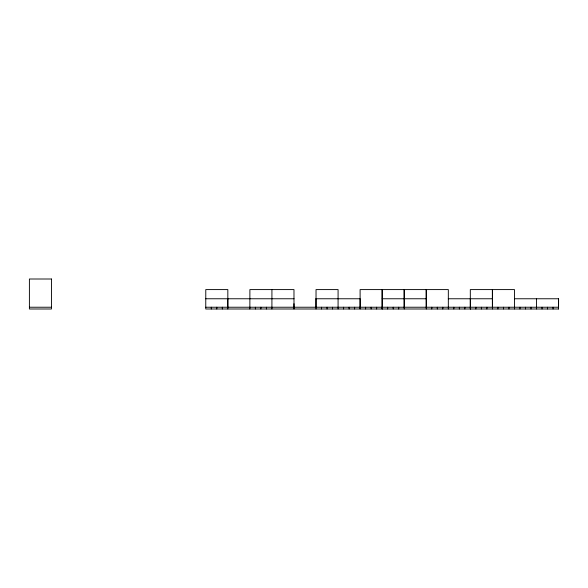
<?xml version="1.0" encoding="UTF-8"?>
<svg xmlns="http://www.w3.org/2000/svg" width="588" height="588" viewBox="0 0 588 588"><rect width="100%" height="100%" fill="white"/><g stroke="black" fill="none" stroke-linecap="round" stroke-linejoin="round"><path stroke-width="0.88" d="M470.378 307.23L470.378 298.763L470.378 308.994M205.756 298.763L294.051 298.763M316.028 298.763L360.135 298.763L360.128 308.994L360.106 289.59L448.328 289.59L448.328 308.994M382.178 298.763L426.285 298.763M448.284 298.763L492.428 298.763M514.471 298.763L558.6 298.763L558.563 308.994L205.756 308.994L205.785 289.59L227.835 289.59L227.835 308.994M29.4 307.23L51.45 307.23M205.785 307.23L558.571 307.23M293.985 303.702L293.993 308.994L293.978 289.59L249.893 289.59L249.863 308.994M558.519 298.763L558.519 308.994M553.058 307.23L553.058 308.994M547.546 307.23L547.546 308.994M542.033 307.23L542.033 308.994M536.521 298.763L536.521 308.994M531.008 307.23L531.008 308.994M525.496 307.23L525.496 308.994M519.983 307.23L519.983 308.994M514.471 308.994L514.471 289.59L470.312 289.59L470.334 308.994M508.958 307.23L508.958 308.994M503.446 307.23L503.446 308.994M497.933 307.23L497.933 308.994M492.421 289.59L492.421 308.994M492.362 289.59L492.391 307.23M486.908 307.23L486.908 308.994M481.396 307.23L481.396 308.994M475.89 307.23L475.89 308.994M464.865 307.23L464.865 308.994M459.353 307.23L459.353 308.994M453.84 307.23L453.84 308.994M442.815 307.23L442.815 308.994M437.303 307.23L437.303 308.994M431.79 307.23L431.79 308.994M426.278 289.59L426.278 308.994M426.204 289.59L426.241 307.23M404.228 289.59L404.221 308.994M404.154 289.59L404.191 307.23M398.708 307.23L398.708 308.994M393.196 307.23L393.196 308.994M387.683 307.23L387.683 308.994M382.178 289.59L382.171 308.994M382.156 289.59L382.156 308.994M376.643 307.23L376.643 308.994M371.131 307.23L371.131 308.994M365.618 307.23L365.618 308.994M354.615 307.23L354.615 308.994M349.103 307.23L349.103 308.994M343.59 307.23L343.59 308.994M338.078 308.994L338.085 289.59L316.035 289.59L316.021 308.994M332.565 307.23L332.565 308.994M327.053 307.23L327.053 308.994M321.54 307.23L321.54 308.994M315.976 298.763L315.976 307.23M271.928 289.59L271.913 308.994M266.401 307.23L266.401 308.994M260.888 307.23L260.888 308.994M255.376 307.23L255.376 308.994M227.806 298.763L227.806 307.23M222.323 307.23L222.323 308.994M216.81 307.23L216.81 308.994M211.298 307.23L211.298 308.994M51.45 279.006L29.4 279.006L29.4 308.994L51.45 308.994L51.45 279.006"/></g></svg>
